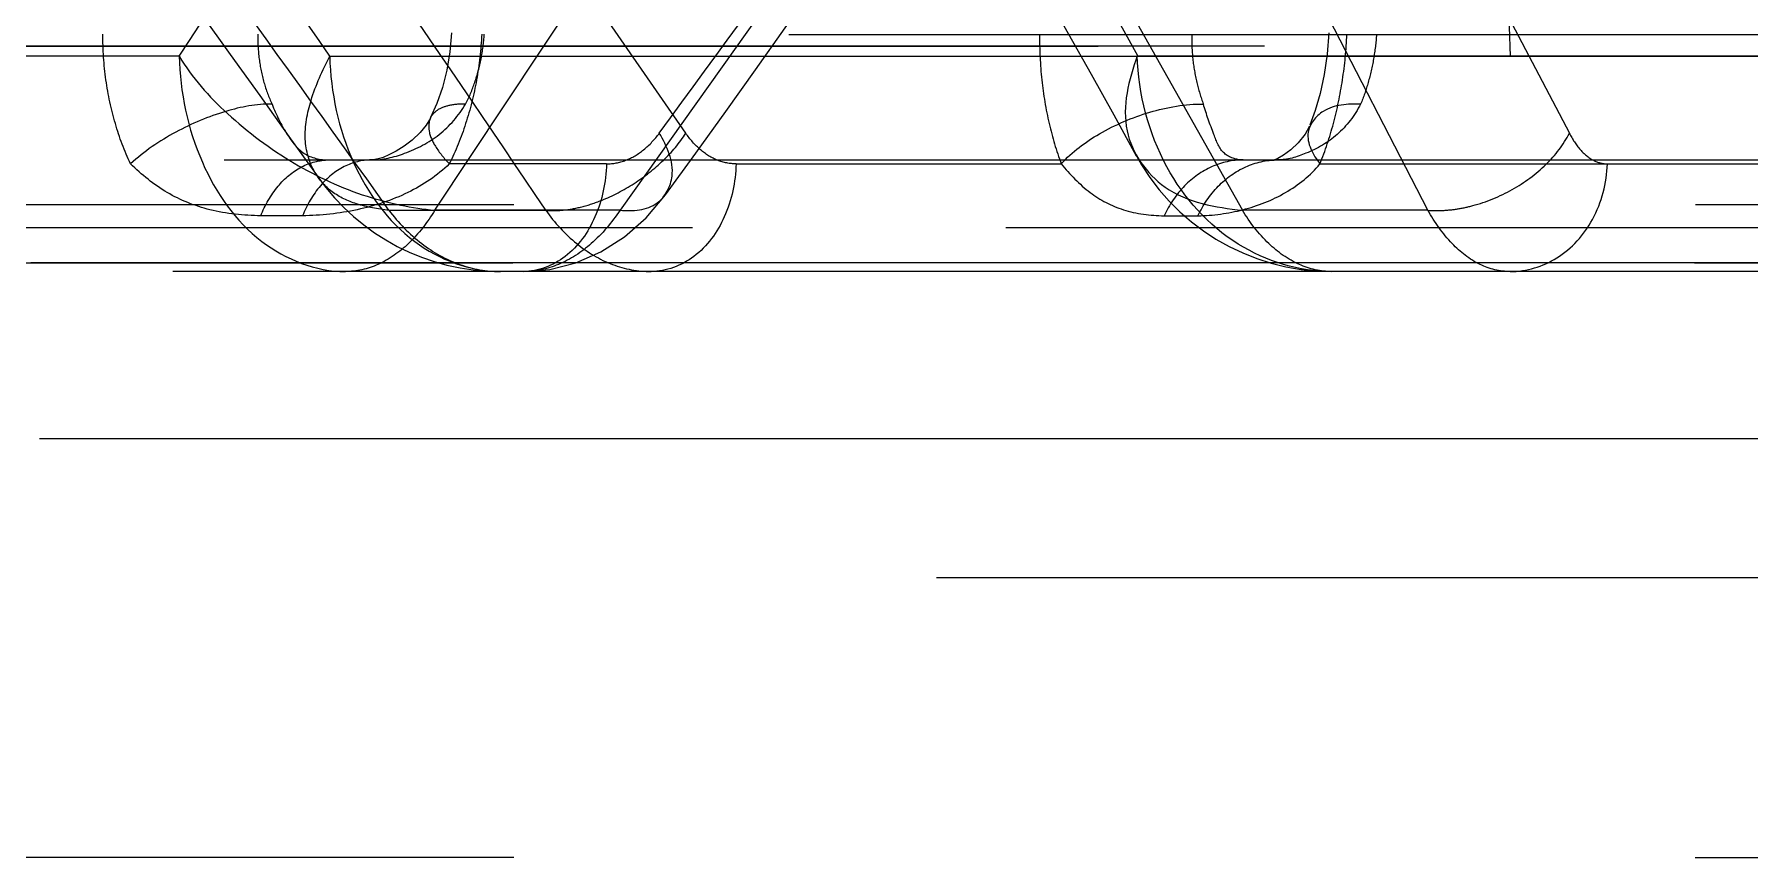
# Model space of a CAD drawing. Header units: millimetres. Extents: x 1236 to 1656, y -100 to 494.
# Drawn here: x 1496.357 to 1497.278, y 347.035 to 347.477 of the extents above; entities that cross this region are included whole.
import ezdxf

# ---------------------------------------------------------------- set-up
doc = ezdxf.new("R2010")
doc.units = ezdxf.units.MM
doc.header["$LTSCALE"] = 0.1
doc.linetypes.add('HIDDENX2', pattern=[19.05, 12.7, -6.35])
doc.layers.add('HIDDEN', color=8, linetype='HIDDENX2')

msp = doc.modelspace()

# ---------------------------------------------------------------- linework, layer by layer
at = {"layer": 'HIDDEN'}
for p, q in [((1497.13001, 348.07641), (1497.14968, 347.4655)), ((1496.94951, 347.46559), (1496.87632, 347.59929)), ((1496.70666, 347.42406), (1496.61418, 347.55788)), ((1497.11144, 347.55788), (1497.18147, 347.42406)), ((1496.57181, 347.3827), (1496.66064, 347.51645)), ((1496.76648, 347.51645), (1496.6713, 347.38263)), ((1496.93048, 347.51645), (1497.00575, 347.38263)), ((1497.1055, 347.38263), (1497.03649, 347.51645)), ((1494.85707, 347.47718), (1512.05975, 347.47718)), ((1512.25767, 347.47083), (1474.62074, 347.47083)), ((1476.60823, 347.47076), (1505.5604, 347.47077)), ((1496.43447, 347.46552), (1495.34759, 347.46547)), ((1496.51533, 347.46548), (1497.14968, 347.4655)), ((1497.46231, 347.46548), (1496.94951, 347.46559)), ((1497.14968, 347.4655), (1497.33945, 347.46549)), ((1494.55356, 347.40968), (1512.06487, 347.40968)), ((1495.03049, 347.40758), (1496.40827, 347.40758)), ((1496.66405, 347.40758), (1496.57957, 347.40758)), ((1496.73367, 347.40758), (1496.90845, 347.40758)), ((1497.04745, 347.40758), (1497.7322, 347.40758)), ((1493.43926, 347.3857), (1498.08973, 347.38578)), ((1496.54708, 347.38263), (1496.63138, 347.38263)), ((1496.6713, 347.38263), (1496.57181, 347.3827)), ((1497.1055, 347.38263), (1497.00575, 347.38263)), ((1500.05372, 347.37323), (1493.5352, 347.37332)), ((1493.53531, 347.37339), (1501.43343, 347.37337)), ((1496.50066, 347.37967), (1496.47822, 347.37967)), ((1496.96364, 347.37967), (1496.98189, 347.37967)), ((1493.43866, 347.35444), (1501.43468, 347.35448)), ((1501.43465, 347.35439), (1493.43911, 347.35447)), ((1497.70094, 347.34967), (1494.67144, 347.34967)), ((1501.43941, 347.25967), (1485.43905, 347.25967)), ((1498.11137, 347.18501), (1493.43928, 347.18519)), ((1493.43917, 347.03521), (1498.17089, 347.03458))]:
    msp.add_line(p, q, dxfattribs=at)
for points in [[(1496.87465, 347.54352), (1496.88727, 347.52155), (1496.89978, 347.4996), (1496.91217, 347.47766), (1496.92445, 347.45575), (1496.9366, 347.43385), (1496.94864, 347.41198)], [(1496.41382, 347.53259), (1496.42993, 347.51054), (1496.44594, 347.48849), (1496.46185, 347.46645), (1496.47767, 347.44441), (1496.4934, 347.42237), (1496.50904, 347.40034)], [(1496.69582, 347.39091), (1496.71203, 347.41333), (1496.72815, 347.43576), (1496.74417, 347.45821), (1496.7601, 347.48068), (1496.77593, 347.50316), (1496.79167, 347.52567)], [(1496.58082, 347.47806), (1496.57992, 347.46785), (1496.57825, 347.45797), (1496.57589, 347.44865), (1496.57293, 347.44005), (1496.56953, 347.43243)], [(1497.05229, 347.478), (1497.05136, 347.46653), (1497.04976, 347.45563), (1497.04758, 347.44549), (1497.04495, 347.4363), (1497.04203, 347.42832)], [(1496.56939, 347.43214), (1496.56715, 347.42842), (1496.56384, 347.4244), (1496.55962, 347.42039), (1496.55527, 347.41704), (1496.55098, 347.41434), (1496.54713, 347.41238), (1496.54395, 347.41109), (1496.54137, 347.41029), (1496.53949, 347.40988), (1496.53823, 347.40971), (1496.53749, 347.40968)], [(1497.04187, 347.42791), (1497.03947, 347.42348), (1497.03581, 347.41895), (1497.03176, 347.41516), (1497.02793, 347.41234), (1497.02485, 347.41055), (1497.02298, 347.40972), (1497.02229, 347.40948), (1497.02281, 347.40957), (1497.02456, 347.40968)], [(1496.61936, 347.34967), (1496.63354, 347.35086), (1496.64747, 347.35437), (1496.66099, 347.36021), (1496.67372, 347.3683), (1496.6854, 347.37856), (1496.69581, 347.39089)]]:
    msp.add_lwpolyline(points, dxfattribs=at)
for centre, radius, start, end in [((1488.17558, 341.72817), 10.12266, 34.525952, 35.450592), ((1489.79967, 351.83848), 7.94628, 326.611323, 327.759106), ((1489.78796, 352.50311), 8.57134, 323.660995, 324.763738), ((1488.32363, 341.56368), 10.07399, 35.283429, 36.221265), ((1488.56233, 341.98414), 9.70841, 33.783993, 34.739573), ((1497.05386, 347.46968), 0.12, 207.446, 270), ((1496.60698, 347.46968), 0.12, 215.06078, 269.99999)]:
    msp.add_arc(centre, radius, start, end, dxfattribs=at)
for points, knots in [([(1496.40827, 347.40758), (1496.40498, 347.41455), (1496.39943, 347.42933), (1496.39444, 347.45279), (1496.39335, 347.46903), (1496.39335, 347.47723)], [0, 0, 0, 0, 0.322029, 0.65698, 1, 1, 1, 1]), ([(1496.47668, 347.47724), (1496.47659, 347.47282), (1496.47704, 347.46407), (1496.47958, 347.45142), (1496.48252, 347.44345), (1496.48429, 347.43971)], [0, 0, 0, 0, 0.343412, 0.678144, 1, 1, 1, 1]), ([(1496.59695, 347.47723), (1496.59655, 347.46902), (1496.59474, 347.45277), (1496.58894, 347.42933), (1496.58303, 347.41455), (1496.57957, 347.40758)], [0, 0, 0, 0, 0.341613, 0.676857, 1, 1, 1, 1]), ([(1496.58833, 347.43971), (1496.59025, 347.44346), (1496.59357, 347.45141), (1496.59692, 347.46403), (1496.59808, 347.47279), (1496.59838, 347.47723)], [0, 0, 0, 0, 0.323753, 0.658057, 1, 1, 1, 1]), ([(1496.89677, 347.47723), (1496.8967, 347.46905), (1496.89747, 347.4529), (1496.90134, 347.42951), (1496.90577, 347.41462), (1496.90845, 347.40758)], [0, 0, 0, 0, 0.345901, 0.681597, 1, 1, 1, 1]), ([(1496.9786, 347.47725), (1496.97849, 347.47283), (1496.97879, 347.46412), (1496.98099, 347.45152), (1496.98339, 347.44351), (1496.98484, 347.43971)], [0, 0, 0, 0, 0.346246, 0.681301, 1, 1, 1, 1]), ([(1497.04745, 347.40758), (1497.0503, 347.41462), (1497.05519, 347.42948), (1497.06001, 347.45285), (1497.06158, 347.46902), (1497.06196, 347.47723)], [0, 0, 0, 0, 0.318918, 0.654847, 1, 1, 1, 1]), ([(1497.07786, 347.47723), (1497.07754, 347.4728), (1497.07649, 347.46408), (1497.07365, 347.45149), (1497.07088, 347.4435), (1497.06928, 347.43971)], [0, 0, 0, 0, 0.344891, 0.680868, 1, 1, 1, 1]), ([(1496.43438, 347.46556), (1496.43488, 347.44607), (1496.44262, 347.40865), (1496.47379, 347.36324), (1496.5078, 347.34967), (1496.5237, 347.34967)], [0, 0, 0, 0, 0.366882, 0.700729, 1, 1, 1, 1]), ([(1496.43438, 347.46556), (1496.44116, 347.45391), (1496.46058, 347.43255), (1496.49493, 347.40695), (1496.53302, 347.38929), (1496.55946, 347.38383), (1496.57181, 347.3827)], [0, 0, 0, 0, 0.244725, 0.514733, 0.774788, 1, 1, 1, 1]), ([(1496.50726, 347.40312), (1496.50417, 347.40843), (1496.50056, 347.42177), (1496.5049, 347.44354), (1496.51137, 347.45781), (1496.51528, 347.46545)], [0, 0, 0, 0, 0.282124, 0.605776, 1, 1, 1, 1]), ([(1496.51528, 347.46545), (1496.5158, 347.44595), (1496.52383, 347.40833), (1496.55611, 347.36297), (1496.59071, 347.34967), (1496.60698, 347.34967)], [0, 0, 0, 0, 0.363549, 0.696966, 1, 1, 1, 1]), ([(1496.9493, 347.46571), (1496.94475, 347.4529), (1496.93759, 347.42591), (1496.96346, 347.38888), (1496.99137, 347.38413), (1497.00575, 347.38263)], [0, 0, 0, 0, 0.338142, 0.640252, 1, 1, 1, 1]), ([(1497.05386, 347.34967), (1497.03639, 347.34967), (1496.99944, 347.36093), (1496.9601, 347.40524), (1496.9499, 347.44509), (1496.9493, 347.46571)], [0, 0, 0, 0, 0.306991, 0.637712, 1, 1, 1, 1]), ([(1496.48431, 347.43973), (1496.47594, 347.43984), (1496.45784, 347.43628), (1496.432, 347.42538), (1496.4155, 347.41429), (1496.40827, 347.40758)], [0, 0, 0, 0, 0.2989, 0.64739, 1, 1, 1, 1]), ([(1496.48429, 347.43971), (1496.48646, 347.434), (1496.49121, 347.42459), (1496.50056, 347.41181), (1496.51021, 347.40968), (1496.51479, 347.40968)], [0, 0, 0, 0, 0.401586, 0.699042, 1, 1, 1, 1]), ([(1496.53764, 347.40968), (1496.54369, 347.40969), (1496.55671, 347.41286), (1496.57503, 347.42234), (1496.5846, 347.43352), (1496.58833, 347.43971)], [0, 0, 0, 0, 0.297641, 0.64487, 1, 1, 1, 1]), ([(1496.58831, 347.43973), (1496.58543, 347.43977), (1496.58022, 347.43944), (1496.57343, 347.43717), (1496.57036, 347.43407), (1496.56953, 347.43242)], [0, 0, 0, 0, 0.411146, 0.737624, 1, 1, 1, 1]), ([(1496.90845, 347.40758), (1496.91424, 347.41407), (1496.92944, 347.42524), (1496.95552, 347.43635), (1496.97511, 347.43984), (1496.98485, 347.43973)], [0, 0, 0, 0, 0.307949, 0.654979, 1, 1, 1, 1]), ([(1497.00605, 347.40968), (1497.00252, 347.40968), (1496.99449, 347.41226), (1496.98975, 347.4254), (1496.98634, 347.43415), (1496.98484, 347.43971)], [0, 0, 0, 0, 0.26859, 0.56207, 1, 1, 1, 1]), ([(1497.06928, 347.43971), (1497.06607, 347.43363), (1497.05783, 347.42252), (1497.04145, 347.41316), (1497.02991, 347.4097), (1497.02469, 347.40968)], [0, 0, 0, 0, 0.369567, 0.719671, 1, 1, 1, 1]), ([(1497.06927, 347.43973), (1497.06247, 347.43981), (1497.05021, 347.43941), (1497.03739, 347.42357), (1497.04377, 347.41237), (1497.04745, 347.40758)], [0, 0, 0, 0, 0.389131, 0.653927, 1, 1, 1, 1]), ([(1496.56953, 347.43242), (1496.56851, 347.43039), (1496.5681, 347.42464), (1496.57223, 347.416), (1496.57677, 347.41048), (1496.57957, 347.40758)], [0, 0, 0, 0, 0.24237, 0.570588, 1, 1, 1, 1]), ([(1496.66133, 347.38795), (1496.66745, 347.39038), (1496.67929, 347.39659), (1496.69474, 347.40876), (1496.70325, 347.41876), (1496.70666, 347.42406)], [0, 0, 0, 0, 0.336153, 0.677941, 1, 1, 1, 1]), ([(1496.66405, 347.40758), (1496.66753, 347.40758), (1496.6748, 347.40901), (1496.68462, 347.41495), (1496.68998, 347.42077), (1496.6924, 347.42406)], [0, 0, 0, 0, 0.308552, 0.638575, 1, 1, 1, 1]), ([(1496.6713, 347.38263), (1496.67804, 347.38206), (1496.69209, 347.38292), (1496.70284, 347.40361), (1496.69648, 347.41718), (1496.6924, 347.42406)], [0, 0, 0, 0, 0.33339, 0.605782, 1, 1, 1, 1]), ([(1496.73367, 347.40758), (1496.7303, 347.40758), (1496.72327, 347.409), (1496.71388, 347.41496), (1496.70889, 347.42078), (1496.70666, 347.42406)], [0, 0, 0, 0, 0.308477, 0.637713, 1, 1, 1, 1]), ([(1497.12956, 347.38512), (1497.13693, 347.38709), (1497.15116, 347.39297), (1497.1692, 347.40616), (1497.17836, 347.41785), (1497.18147, 347.42406)], [0, 0, 0, 0, 0.344178, 0.686281, 1, 1, 1, 1]), ([(1497.18147, 347.42406), (1497.18309, 347.42088), (1497.18665, 347.41529), (1497.19368, 347.40915), (1497.19931, 347.40758), (1497.20189, 347.40758)], [0, 0, 0, 0, 0.390353, 0.71694, 1, 1, 1, 1]), ([(1496.47822, 347.37967), (1496.48053, 347.38536), (1496.48636, 347.39562), (1496.49919, 347.40682), (1496.5098, 347.40968), (1496.51483, 347.40968)], [0, 0, 0, 0, 0.368834, 0.697706, 1, 1, 1, 1]), ([(1496.53754, 347.40968), (1496.53258, 347.40968), (1496.52202, 347.40692), (1496.50899, 347.39584), (1496.50303, 347.38547), (1496.50066, 347.37967)], [0, 0, 0, 0, 0.297007, 0.625128, 1, 1, 1, 1]), ([(1497.00609, 347.40968), (1497.00042, 347.40968), (1496.98863, 347.40708), (1496.97355, 347.39619), (1496.96642, 347.38557), (1496.96364, 347.37967)], [0, 0, 0, 0, 0.311736, 0.641355, 1, 1, 1, 1]), ([(1496.98189, 347.37967), (1496.98463, 347.38547), (1496.99171, 347.39601), (1497.00678, 347.407), (1497.01875, 347.40968), (1497.02456, 347.40968)], [0, 0, 0, 0, 0.351327, 0.681452, 1, 1, 1, 1]), ([(1496.47822, 347.37967), (1496.46905, 347.37982), (1496.45154, 347.3815), (1496.4272, 347.39109), (1496.41423, 347.40176), (1496.40827, 347.40758)], [0, 0, 0, 0, 0.356165, 0.676439, 1, 1, 1, 1]), ([(1496.57957, 347.40758), (1496.57315, 347.40125), (1496.55728, 347.39076), (1496.53, 347.38188), (1496.5105, 347.37983), (1496.50066, 347.37967)], [0, 0, 0, 0, 0.316708, 0.654205, 1, 1, 1, 1]), ([(1496.54708, 347.38263), (1496.5412, 347.38325), (1496.53051, 347.38512), (1496.51615, 347.39162), (1496.5096, 347.39906), (1496.50726, 347.40312)], [0, 0, 0, 0, 0.381938, 0.696803, 1, 1, 1, 1]), ([(1496.66405, 347.40758), (1496.66379, 347.39786), (1496.65992, 347.37916), (1496.64431, 347.35646), (1496.62727, 347.34967), (1496.6193, 347.34967)], [0, 0, 0, 0, 0.365853, 0.700112, 1, 1, 1, 1]), ([(1496.73367, 347.40758), (1496.73342, 347.39785), (1496.72943, 347.37907), (1496.71338, 347.35636), (1496.69608, 347.34967), (1496.68796, 347.34967)], [0, 0, 0, 0, 0.363049, 0.697021, 1, 1, 1, 1]), ([(1496.90845, 347.40758), (1496.9131, 347.40198), (1496.92271, 347.3916), (1496.94205, 347.38149), (1496.95628, 347.37982), (1496.96364, 347.37967)], [0, 0, 0, 0, 0.340965, 0.655111, 1, 1, 1, 1]), ([(1496.98189, 347.37967), (1496.99, 347.37983), (1497.00638, 347.38199), (1497.02931, 347.39096), (1497.04235, 347.40138), (1497.04745, 347.40758)], [0, 0, 0, 0, 0.332847, 0.670493, 1, 1, 1, 1]), ([(1497.14969, 347.34967), (1497.15839, 347.34967), (1497.17682, 347.35528), (1497.19647, 347.37739), (1497.20158, 347.39729), (1497.20189, 347.40758)], [0, 0, 0, 0, 0.306295, 0.637604, 1, 1, 1, 1]), ([(1496.57181, 347.3827), (1496.56783, 347.37619), (1496.55907, 347.36472), (1496.54239, 347.35263), (1496.52967, 347.34967), (1496.5237, 347.34967)], [0, 0, 0, 0, 0.3773, 0.704774, 1, 1, 1, 1]), ([(1496.54708, 347.38263), (1496.55217, 347.37596), (1496.56356, 347.36418), (1496.58435, 347.35242), (1496.59961, 347.34967), (1496.60698, 347.34967)], [0, 0, 0, 0, 0.356814, 0.686642, 1, 1, 1, 1]), ([(1496.6713, 347.38263), (1496.66691, 347.37607), (1496.65726, 347.36453), (1496.63922, 347.35257), (1496.62572, 347.34967), (1496.6193, 347.34967)], [0, 0, 0, 0, 0.370817, 0.698281, 1, 1, 1, 1]), ([(1496.63138, 347.38263), (1496.63446, 347.38236), (1496.64102, 347.38248), (1496.6511, 347.38433), (1496.65789, 347.38658), (1496.66133, 347.38795)], [0, 0, 0, 0, 0.302977, 0.637058, 1, 1, 1, 1]), ([(1496.63138, 347.38263), (1496.63613, 347.376), (1496.64673, 347.3643), (1496.6664, 347.35246), (1496.68094, 347.34967), (1496.68796, 347.34967)], [0, 0, 0, 0, 0.361188, 0.689412, 1, 1, 1, 1]), ([(1497.05386, 347.34967), (1497.04789, 347.34967), (1497.03519, 347.35262), (1497.0185, 347.36468), (1497.00974, 347.37613), (1497.00575, 347.38263)], [0, 0, 0, 0, 0.295358, 0.622842, 1, 1, 1, 1]), ([(1497.1055, 347.38263), (1497.10807, 347.38243), (1497.11336, 347.38238), (1497.12142, 347.38323), (1497.12683, 347.3844), (1497.12956, 347.38512)], [0, 0, 0, 0, 0.318007, 0.651571, 1, 1, 1, 1]), ([(1497.14969, 347.34967), (1497.14415, 347.34967), (1497.13226, 347.3527), (1497.11696, 347.36486), (1497.1091, 347.37618), (1497.1055, 347.38263)], [0, 0, 0, 0, 0.288974, 0.614603, 1, 1, 1, 1])]:
    msp.add_open_spline(points, degree=3, knots=knots, dxfattribs=at)

doc.saveas('drawing.dxf')
